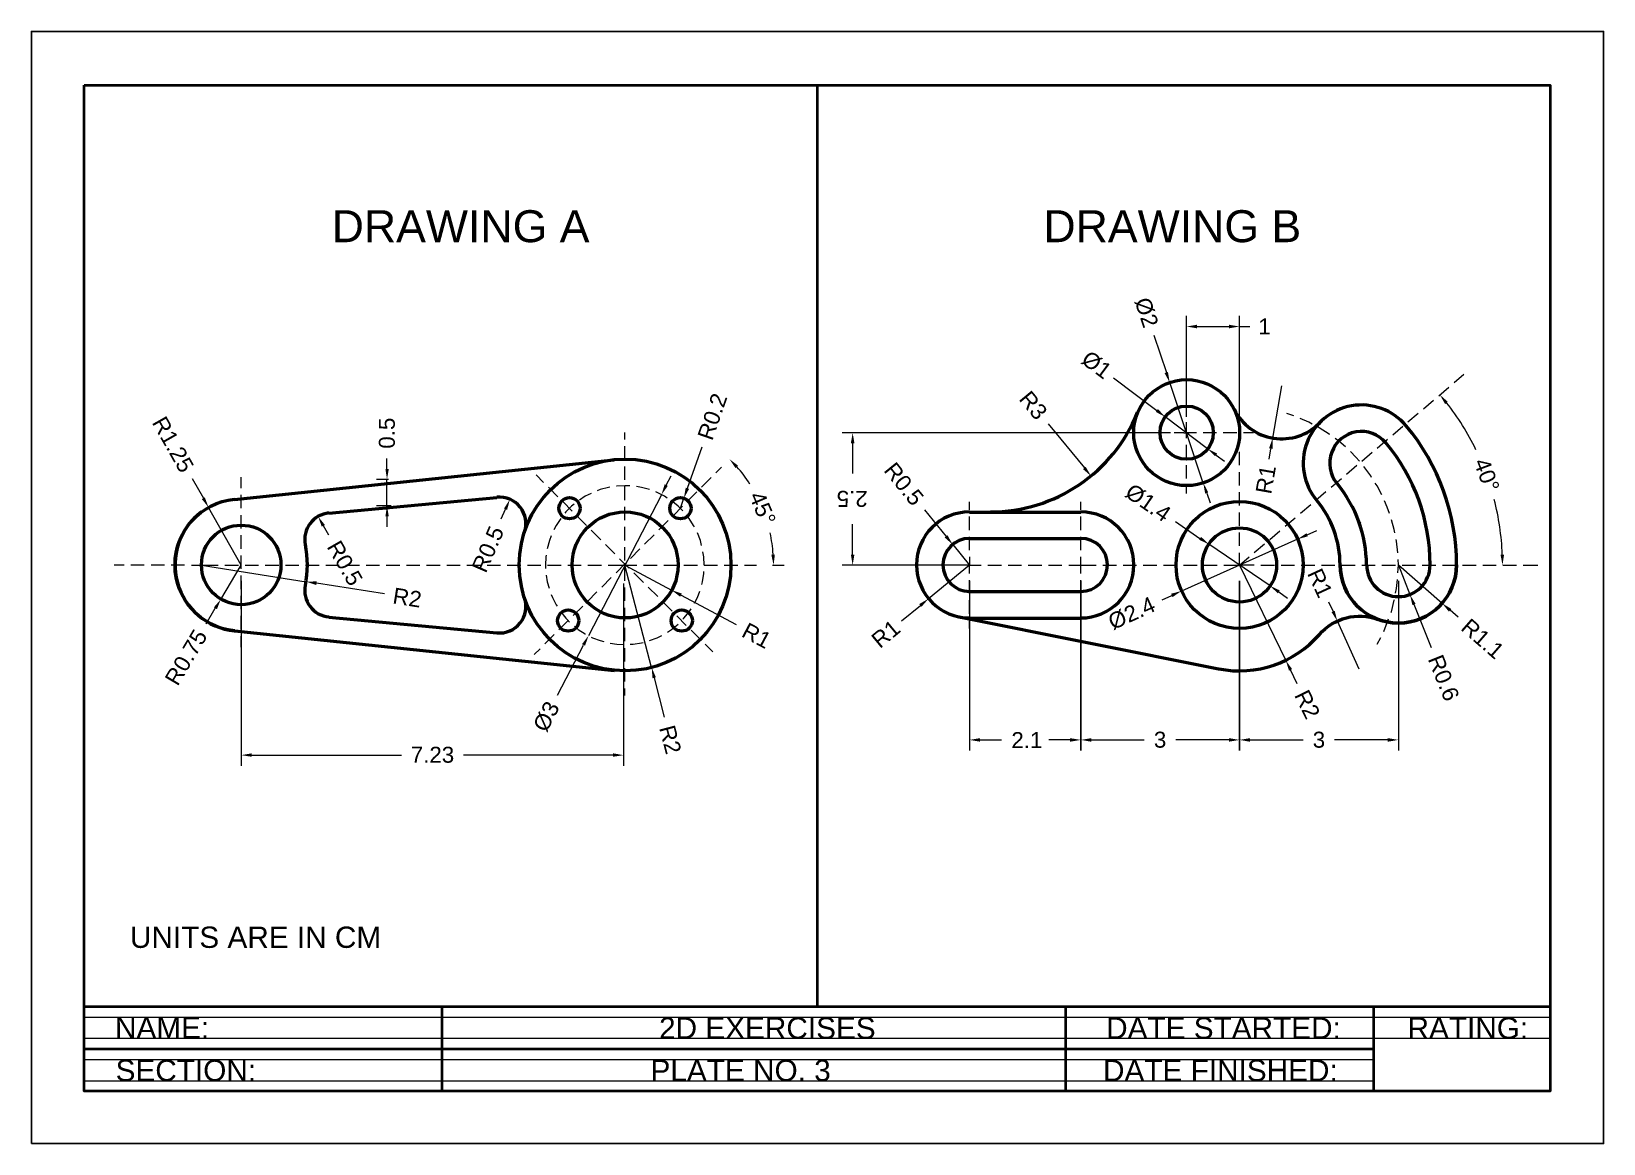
# Model space of a CAD drawing. Header units: millimetres. Extents: x 0 to 29.7, y 0 to 21.
import ezdxf

# ---------------------------------------------------------------- set-up
doc = ezdxf.new("R2010")
doc.units = ezdxf.units.MM
for name, color, linetype in [('Broken Lines', 7, 'Continuous'), ('GuideLines', 7, 'Continuous'), ('Measurement', 7, 'Continuous'), ('Object Line', 7, 'Continuous'), ('Paper', 7, 'Continuous'), ('Text', 7, 'Continuous')]:
    doc.layers.add(name, color=color, linetype=linetype)
doc.styles.add('PDF Arial-BoldMT', font='arial.ttf')
doc.styles.add('PDF ArialMT', font='arial.ttf')

msp = doc.modelspace()

# ---------------------------------------------------------------- linework, layer by layer
at = {"layer": 'Broken Lines', "lineweight": 9}
for points in [[(21.822, 14.514), (21.822, 14.67)], [(21.822, 14.133), (21.822, 14.387)], [(26.585, 14.12), (26.779, 14.285)], [(26.877, 14.37), (27.059, 14.526)], [(21.822, 13.752), (21.822, 14.006)], [(26.297, 13.874), (26.487, 14.039)], [(23.85, 13.739), (23.714, 13.785)], [(24.197, 13.587), (24.129, 13.62), (23.968, 13.692)], [(26.005, 13.629), (26.199, 13.794)], [(11.213, 13.294), (11.213, 13.43)], [(20.696, 13.421), (20.505, 13.421)], [(21.077, 13.421), (20.823, 13.421)], [(21.458, 13.421), (21.204, 13.421)], [(21.771, 13.421), (21.585, 13.421)], [(21.822, 13.32), (21.822, 13.472), (21.822, 13.625)], [(22.008, 13.421), (21.822, 13.421)], [(22.389, 13.421), (22.135, 13.421)], [(22.77, 13.421), (22.516, 13.421)], [(22.821, 13.189), (22.821, 13.421)], [(23.088, 13.421), (22.897, 13.421)], [(24.527, 13.392), (24.519, 13.396), (24.328, 13.515), (24.311, 13.527)], [(25.717, 13.383), (25.907, 13.544)], [(11.213, 12.913), (11.213, 13.167)], [(21.822, 12.939), (21.822, 13.193)], [(24.823, 13.155), (24.696, 13.265), (24.629, 13.316)], [(25.425, 13.134), (25.619, 13.299)], [(11.213, 12.532), (11.213, 12.786)], [(12.927, 12.664), (13.038, 12.774)], [(21.822, 12.558), (21.822, 12.812)], [(22.821, 12.808), (22.821, 13.062)], [(24.845, 12.642), (25.039, 12.808)], [(25.09, 12.884), (25.022, 12.96), (24.917, 13.066)], [(25.132, 12.888), (25.327, 13.053)], [(25.319, 12.579), (25.302, 12.609), (25.171, 12.786)], [(3.961, 12.376), (3.961, 12.583)], [(9.676, 12.482), (9.532, 12.626)], [(12.661, 12.397), (12.839, 12.575)], [(22.821, 12.427), (22.821, 12.681)], [(24.552, 12.393), (24.747, 12.558)], [(3.961, 11.995), (3.961, 12.249)], [(9.947, 12.211), (9.765, 12.393)], [(10.574, 12.278), (10.459, 12.223), (10.354, 12.151)], [(10.929, 12.393), (10.9, 12.388), (10.747, 12.35), (10.688, 12.325)], [(11.306, 12.418), (11.213, 12.422), (11.056, 12.414), (11.052, 12.414)], [(11.213, 12.151), (11.213, 12.405)], [(11.674, 12.35), (11.522, 12.388), (11.429, 12.405)], [(12.013, 12.189), (11.962, 12.223), (11.823, 12.291), (11.793, 12.304)], [(12.39, 12.126), (12.572, 12.304)], [(21.822, 12.274), (21.822, 12.431)], [(22.821, 12.046), (22.821, 12.3)], [(24.265, 12.147), (24.455, 12.312)], [(25.509, 12.249), (25.42, 12.422), (25.386, 12.473)], [(10.214, 11.944), (10.036, 12.122)], [(10.256, 12.075), (10.205, 12.037), (10.095, 11.927), (10.074, 11.902)], [(11.213, 11.77), (11.213, 12.024)], [(12.305, 11.948), (12.216, 12.037), (12.115, 12.118)], [(12.123, 11.855), (12.301, 12.037)], [(17.72, 11.965), (17.72, 12.118)], [(19.824, 11.965), (19.824, 12.118)], [(22.821, 11.665), (22.821, 11.919)], [(23.973, 11.902), (24.167, 12.067)], [(25.657, 11.897), (25.615, 12.016), (25.564, 12.134)], [(3.961, 11.614), (3.961, 11.868)], [(9.998, 11.804), (9.913, 11.673), (9.867, 11.588)], [(10.485, 11.673), (10.303, 11.851)], [(10.756, 11.402), (10.574, 11.584)], [(11.213, 11.389), (11.213, 11.643)], [(11.852, 11.588), (12.03, 11.766)], [(12.525, 11.643), (12.508, 11.673), (12.424, 11.804), (12.386, 11.855)], [(17.72, 11.584), (17.72, 11.838)], [(19.824, 11.584), (19.824, 11.838)], [(23.685, 11.656), (23.875, 11.817)], [(25.759, 11.533), (25.746, 11.593), (25.696, 11.779)], [(3.961, 11.233), (3.961, 11.487)], [(9.816, 11.474), (9.786, 11.385), (9.744, 11.233)], [(11.022, 11.135), (10.845, 11.313)], [(11.581, 11.317), (11.763, 11.495)], [(12.661, 11.296), (12.64, 11.385), (12.58, 11.533)], [(17.72, 11.203), (17.72, 11.457)], [(19.824, 11.203), (19.824, 11.457)], [(22.821, 11.284), (22.821, 11.538)], [(23.1, 11.161), (23.295, 11.326)], [(23.393, 11.406), (23.587, 11.571)], [(25.814, 11.157), (25.789, 11.372), (25.78, 11.406)], [(3.961, 10.852), (3.961, 11.106)], [(9.723, 11.11), (9.719, 11.08), (9.71, 10.924), (9.714, 10.856)], [(11.293, 10.864), (11.111, 11.042)], [(11.213, 11.008), (11.213, 11.262)], [(11.315, 11.046), (11.492, 11.229)], [(12.712, 10.924), (12.703, 11.08), (12.686, 11.173)], [(17.72, 11.076), (17.72, 10.924), (17.944, 10.924)], [(19.824, 10.767), (19.824, 10.924), (19.824, 11.076)], [(22.529, 10.924), (22.821, 10.924), (22.821, 11.157)], [(23.1, 10.924), (22.821, 10.924), (23.007, 11.08)], [(25.814, 10.776), (25.823, 10.928), (25.818, 11.03)], [(1.751, 10.924), (1.561, 10.924)], [(2.132, 10.924), (1.878, 10.924)], [(2.513, 10.924), (2.259, 10.924)], [(2.894, 10.924), (2.64, 10.924)], [(3.021, 10.924), (3.212, 10.924), (3.529, 10.924)], [(3.656, 10.924), (3.91, 10.924)], [(3.961, 10.471), (3.961, 10.725)], [(4.037, 10.924), (4.291, 10.924)], [(4.418, 10.924), (4.672, 10.924)], [(4.799, 10.924), (5.053, 10.924)], [(5.18, 10.924), (5.434, 10.924)], [(5.561, 10.924), (5.815, 10.924)], [(5.942, 10.924), (6.196, 10.924)], [(6.323, 10.924), (6.577, 10.924)], [(6.704, 10.924), (6.958, 10.924)], [(7.085, 10.924), (7.339, 10.924)], [(7.466, 10.924), (7.72, 10.924)], [(7.847, 10.924), (8.101, 10.924)], [(8.228, 10.924), (8.482, 10.924)], [(8.609, 10.924), (8.863, 10.924)], [(8.99, 10.924), (9.244, 10.924)], [(9.371, 10.924), (9.625, 10.924)], [(9.723, 10.733), (9.744, 10.61), (9.778, 10.488)], [(9.752, 10.924), (10.006, 10.924)], [(10.133, 10.924), (10.387, 10.924)], [(10.514, 10.924), (10.768, 10.924)], [(10.895, 10.924), (11.213, 10.924), (11.437, 10.924)], [(11.044, 10.78), (11.221, 10.958)], [(11.213, 10.627), (11.213, 10.881)], [(11.56, 10.593), (11.382, 10.776)], [(11.564, 10.924), (11.818, 10.924)], [(11.945, 10.924), (12.199, 10.924)], [(12.326, 10.924), (12.58, 10.924)], [(12.665, 10.555), (12.678, 10.61), (12.703, 10.767), (12.703, 10.801)], [(12.707, 10.924), (12.961, 10.924)], [(13.088, 10.924), (13.342, 10.924)], [(13.469, 10.924), (13.698, 10.924)], [(17.72, 10.767), (17.72, 10.924)], [(18.071, 10.924), (18.325, 10.924)], [(18.452, 10.924), (18.706, 10.924)], [(18.833, 10.924), (19.087, 10.924)], [(19.214, 10.924), (19.468, 10.924)], [(19.595, 10.924), (19.824, 10.924), (20.116, 10.924)], [(20.243, 10.924), (20.497, 10.924)], [(20.624, 10.924), (20.878, 10.924)], [(21.005, 10.924), (21.259, 10.924)], [(21.386, 10.924), (21.64, 10.924)], [(21.767, 10.924), (22.021, 10.924)], [(22.148, 10.924), (22.402, 10.924)], [(23.227, 10.924), (23.481, 10.924)], [(23.608, 10.924), (23.862, 10.924)], [(23.989, 10.924), (24.243, 10.924)], [(24.37, 10.924), (24.624, 10.924)], [(24.751, 10.924), (25.005, 10.924)], [(25.132, 10.924), (25.386, 10.924)], [(25.513, 10.924), (25.767, 10.924)], [(25.894, 10.924), (26.148, 10.924)], [(26.275, 10.924), (26.53, 10.924)], [(26.657, 10.924), (26.911, 10.924)], [(27.038, 10.924), (27.292, 10.924)], [(27.419, 10.924), (27.673, 10.924)], [(27.8, 10.924), (28.054, 10.924)], [(28.181, 10.924), (28.46, 10.924)], [(10.506, 10.238), (10.684, 10.42)], [(10.773, 10.509), (10.955, 10.691)], [(11.213, 10.246), (11.213, 10.5)], [(11.831, 10.327), (11.653, 10.505)], [(12.525, 10.204), (12.58, 10.314), (12.627, 10.433)], [(17.72, 10.386), (17.72, 10.64)], [(19.824, 10.386), (19.824, 10.64)], [(25.772, 10.395), (25.789, 10.479), (25.806, 10.649)], [(3.961, 10.09), (3.961, 10.344)], [(9.82, 10.369), (9.841, 10.314), (9.913, 10.174), (9.93, 10.145)], [(10.235, 9.971), (10.417, 10.149)], [(11.213, 9.865), (11.213, 10.119)], [(12.102, 10.056), (11.92, 10.238)], [(12.305, 9.899), (12.326, 9.92), (12.424, 10.039), (12.462, 10.098)], [(17.72, 10.005), (17.72, 10.259)], [(19.824, 10.005), (19.824, 10.259)], [(25.683, 10.026), (25.691, 10.043), (25.746, 10.259), (25.751, 10.272)], [(3.961, 9.709), (3.961, 9.963)], [(9.964, 9.7), (10.146, 9.882)], [(9.998, 10.039), (10.095, 9.92), (10.163, 9.848)], [(12.017, 9.658), (12.094, 9.709), (12.216, 9.806), (12.216, 9.81)], [(12.369, 9.785), (12.191, 9.967)], [(17.72, 9.726), (17.72, 9.878)], [(19.824, 9.726), (19.824, 9.878)], [(25.547, 9.671), (25.615, 9.836), (25.64, 9.908)], [(3.961, 9.374), (3.961, 9.582)], [(9.697, 9.434), (9.875, 9.611)], [(10.26, 9.768), (10.328, 9.709), (10.459, 9.624), (10.464, 9.624)], [(10.574, 9.565), (10.599, 9.552), (10.747, 9.497), (10.811, 9.48)], [(11.213, 9.484), (11.213, 9.738)], [(11.679, 9.497), (11.823, 9.552), (11.907, 9.594)], [(12.64, 9.518), (12.462, 9.696)], [(25.425, 9.429), (25.492, 9.556)], [(9.498, 9.235), (9.608, 9.34)], [(10.934, 9.45), (11.056, 9.429), (11.183, 9.425)], [(11.213, 9.103), (11.213, 9.357)], [(11.31, 9.429), (11.37, 9.429), (11.522, 9.455), (11.556, 9.463)], [(12.872, 9.285), (12.729, 9.429)], [(11.213, 8.722), (11.213, 8.976)], [(11.213, 8.46), (11.213, 8.595)]]:
    msp.add_lwpolyline(points, dxfattribs=at)
at = {"layer": 'Broken Lines', "lineweight": 5}
for points in [[(21.771, 13.421), (21.873, 13.421)], [(21.822, 13.371), (21.822, 13.472)], [(13.999, 10.924), (14.219, 10.924)]]:
    msp.add_lwpolyline(points, dxfattribs=at)
at = {"layer": 'GuideLines', "lineweight": 5}
for points in [[(0.993, 2.385), (28.689, 2.385)], [(0.993, 1.987), (28.689, 1.987)], [(0.993, 1.585), (25.353, 1.585)], [(0.993, 1.187), (25.353, 1.187)]]:
    msp.add_lwpolyline(points, dxfattribs=at)
at = {"layer": 'Measurement', "lineweight": 5}
for points in [[(21.822, 13.722), (21.822, 15.631)], [(22.821, 13.722), (22.821, 15.631)], [(21.204, 15.263), (21.441, 14.56)], [(22.021, 15.428), (22.622, 15.428)], [(22.821, 15.428), (23.02, 15.428)], [(20.442, 14.459), (21.263, 13.845)], [(22.139, 12.473), (21.504, 14.37)], [(23.617, 14.306), (23.448, 13.32)], [(22.22, 13.121), (21.42, 13.722)], [(21.521, 13.421), (15.315, 13.421)], [(19.206, 13.591), (19.891, 12.757)], [(12.665, 13.15), (12.39, 12.372)], [(15.514, 13.222), (15.514, 12.651)], [(23.38, 12.926), (23.414, 13.121)], [(6.717, 12.74), (6.717, 12.939)], [(22.381, 13.002), (22.542, 12.884)], [(3.038, 12.558), (3.25, 12.185)], [(6.747, 12.541), (6.518, 12.541)], [(6.717, 12.041), (6.717, 12.541)], [(11.992, 12.431), (12.085, 12.609)], [(11.903, 12.253), (10.523, 9.59)], [(12.259, 11.995), (12.326, 12.185)], [(22.203, 12.283), (22.266, 12.096)], [(3.576, 10.276), (3.961, 10.924), (3.347, 12.012)], [(6.793, 12.041), (6.518, 12.041)], [(8.876, 11.796), (8.957, 11.978)], [(16.873, 11.969), (17.279, 11.466)], [(5.616, 11.491), (5.515, 11.665)], [(6.717, 11.842), (6.717, 11.643)], [(15.514, 11.123), (15.514, 11.694)], [(21.614, 11.745), (22.076, 11.427)], [(17.406, 11.309), (17.72, 10.924), (15.637, 10.924)], [(23.917, 11.411), (21.725, 10.433)], [(23.401, 10.53), (22.241, 11.317)], [(24.1, 11.495), (24.282, 11.576)], [(3.212, 10.924), (5.189, 10.61)], [(11.717, 8.989), (11.213, 10.924), (12.094, 10.45)], [(17.423, 10.924), (15.315, 10.924)], [(17.72, 10.924), (16.949, 10.289)], [(22.821, 10.924), (23.697, 9.124)], [(26.652, 10.2), (25.823, 10.924), (26.043, 10.365)], [(3.961, 10.623), (3.961, 7.135)], [(6.67, 10.382), (5.384, 10.581)], [(11.188, 10.577), (11.188, 7.135)], [(17.72, 10.623), (17.72, 7.423)], [(23.566, 10.416), (23.731, 10.301)], [(25.823, 10.623), (25.823, 7.423)], [(3.301, 9.815), (3.474, 10.107)], [(13.317, 9.798), (12.271, 10.356)], [(16.437, 9.87), (16.793, 10.162)], [(21.36, 10.268), (21.543, 10.352)], [(24.506, 10.229), (24.591, 10.047)], [(26.449, 9.362), (26.119, 10.179)], [(25.086, 8.955), (24.671, 9.865)], [(26.953, 9.937), (26.805, 10.069)], [(9.939, 8.468), (10.43, 9.412)], [(23.913, 8.684), (23.786, 8.947)], [(11.962, 8.049), (11.768, 8.794)], [(17.923, 7.622), (18.325, 7.622)], [(19.621, 7.622), (19.218, 7.622)], [(20.023, 7.622), (21.022, 7.622)], [(22.622, 7.622), (21.619, 7.622)], [(23.02, 7.622), (24.023, 7.622)], [(25.624, 7.622), (24.62, 7.622)], [(4.16, 7.334), (6.988, 7.334)], [(10.989, 7.334), (8.165, 7.334)]]:
    msp.add_lwpolyline(points, dxfattribs=at)
for points in [[(19.824, 7.423), (19.824, 10.623)], [(22.821, 7.423), (22.821, 10.623)]]:
    msp.add_lwpolyline(points, close=True, dxfattribs=at)
for centre, radius, start, end in [((22.823, 10.926), 4.968, 25.9607, 38.0565), ((11.19, 10.926), 2.83, 32.6789, 40.9515), ((22.823, 10.926), 4.968, 2.3072, 14.4031), ((11.19, 10.926), 2.83, 4.0484, 12.3212)]:
    msp.add_arc(centre, radius, start, end, dxfattribs=at)
at = {"layer": 'Measurement', "transparency": 33554559}
for points in [[(22.021, 15.462), (22.021, 15.394), (21.822, 15.428)], [(22.622, 15.462), (22.622, 15.394), (22.821, 15.428)], [(21.471, 14.569), (21.407, 14.548), (21.504, 14.37)], [(26.707, 13.963), (26.758, 14.006), (26.606, 14.141)], [(21.28, 13.87), (21.242, 13.815), (21.42, 13.722)], [(15.48, 13.222), (15.548, 13.222), (15.514, 13.421)], [(22.402, 13.028), (22.36, 12.977), (22.22, 13.121)], [(23.38, 13.129), (23.448, 13.117), (23.448, 13.32)], [(13.3, 12.757), (13.351, 12.799), (13.19, 12.922)], [(19.917, 12.778), (19.866, 12.736), (20.018, 12.604)], [(6.687, 12.74), (6.751, 12.74), (6.717, 12.541)], [(3.275, 12.202), (3.22, 12.168), (3.347, 12.012)], [(11.962, 12.448), (12.022, 12.418), (11.903, 12.253)], [(12.36, 12.384), (12.424, 12.363), (12.326, 12.185)], [(22.233, 12.295), (22.173, 12.274), (22.139, 12.473)], [(6.687, 11.842), (6.751, 11.842), (6.717, 12.041)], [(8.927, 11.991), (8.986, 11.965), (9.037, 12.16)], [(5.544, 11.681), (5.485, 11.648), (5.417, 11.838)], [(17.305, 11.487), (17.254, 11.444), (17.406, 11.309)], [(22.097, 11.457), (22.059, 11.402), (22.241, 11.317)], [(24.087, 11.525), (24.112, 11.466), (23.917, 11.411)], [(14.045, 11.123), (13.977, 11.123), (14.02, 10.924)], [(15.48, 11.123), (15.548, 11.123), (15.514, 10.924)], [(27.821, 11.123), (27.753, 11.123), (27.791, 10.924)], [(5.388, 10.615), (5.379, 10.547), (5.189, 10.61)], [(12.284, 10.386), (12.254, 10.327), (12.094, 10.45)], [(21.53, 10.382), (21.555, 10.318), (21.725, 10.433)], [(23.583, 10.445), (23.545, 10.39), (23.401, 10.53)], [(3.445, 10.124), (3.504, 10.09), (3.576, 10.276)], [(16.771, 10.187), (16.814, 10.136), (16.949, 10.289)], [(26.148, 10.191), (26.089, 10.166), (26.043, 10.365)], [(26.826, 10.094), (26.779, 10.043), (26.652, 10.2)], [(24.62, 10.06), (24.561, 10.035), (24.671, 9.865)], [(10.4, 9.429), (10.459, 9.4), (10.523, 9.59)], [(11.797, 8.803), (11.734, 8.786), (11.717, 8.989)], [(23.816, 8.959), (23.757, 8.93), (23.697, 9.124)], [(17.923, 7.655), (17.923, 7.588), (17.72, 7.622)], [(19.621, 7.655), (19.621, 7.588), (19.824, 7.622)], [(20.023, 7.655), (20.023, 7.588), (19.824, 7.622)], [(22.622, 7.655), (22.622, 7.588), (22.821, 7.622)], [(23.02, 7.655), (23.02, 7.588), (22.821, 7.622)], [(25.624, 7.655), (25.624, 7.588), (25.823, 7.622)], [(4.16, 7.368), (4.16, 7.304), (3.961, 7.334)], [(10.989, 7.368), (10.989, 7.304), (11.188, 7.334)]]:
    msp.add_solid(points, dxfattribs=at)
at = {"layer": 'Object Line', "lineweight": 50}
for points in [[(21.331, 13.527), (21.331, 13.527)], [(3.834, 12.164), (11.006, 12.913)], [(5.616, 11.902), (8.791, 12.202)], [(17.72, 11.923), (19.824, 11.923)], [(17.72, 11.423), (19.824, 11.423)], [(17.72, 10.424), (19.824, 10.424)], [(5.616, 9.942), (8.791, 9.645)], [(22.427, 8.959), (17.525, 9.942)], [(17.72, 9.92), (19.824, 9.92)], [(3.834, 9.679), (11.006, 8.934)]]:
    msp.add_lwpolyline(points, dxfattribs=at)
for points in [[(26.923, 10.926, -1), (24.726, 10.926, 1), (26.923, 10.926, 0.175567), (25.972, 13.552)], [(25.226, 10.926, 1), (26.424, 10.926, 0.175566), (25.588, 13.232)], [(3.213, 11.927, 0.682101), (3.834, 9.682, -0.901383), (3.834, 12.17)], [(22.431, 8.964, 0.269525), (24.333, 9.614, -0.312978), (25.438, 9.895)]]:
    msp.add_lwpolyline(points, format="xyb", dxfattribs=at)
msp.add_lwpolyline([(25.095, 11.747, 0.003322), (25.084, 11.737, -0.003322)], format="xyb", close=True, dxfattribs=at)
for centre, radius in [((21.824, 13.424), 1.001), ((21.824, 13.424), 0.502), ((11.215, 10.926), 2), ((11.215, 10.926), 2), ((10.165, 11.997), 0.201), ((12.261, 11.997), 0.201), ((11.215, 10.926), 1.001), ((22.823, 10.926), 1.2), ((3.963, 10.926), 0.751), ((22.823, 10.926), 0.701), ((10.14, 9.876), 0.201), ((12.286, 9.876), 0.201)]:
    msp.add_circle(centre, radius, dxfattribs=at)
for centre, radius, start, end in [((18.116, 14.926), 2.999, 270, 337.9779), ((23.619, 14.308), 1.001, 206.1695, 315.9338), ((25.126, 12.848), 1.099, 39.8309, 219.831), ((25.126, 12.848), 0.599, 39.831, 219.8312), ((8.84, 11.705), 0.502, 341.8014, 95.3776), ((22.823, 10.926), 2.398, 0, 39.831), ((5.665, 11.408), 0.502, 95.3779, 191.1181), ((17.722, 10.926), 1.001, 90, 270), ((19.826, 10.926), 1.001, 270, 90), ((22.823, 10.926), 1.899, 0, 39.831), ((25.126, 12.849), 1.1, 267.4369, 268.1942), ((3.214, 10.926), 2, 348.8818, 11.1182), ((17.722, 10.926), 0.502, 90, 270), ((19.826, 10.926), 0.502, 270, 90), ((5.665, 10.443), 0.502, 168.8819, 264.6221), ((8.84, 10.143), 0.502, 264.6222, 18.1986)]:
    msp.add_arc(centre, radius, start, end, dxfattribs=at)
at = {"layer": 'Object Line', "lineweight": 5}
msp.add_arc((3.963, 10.926), 1.251, 110.3028, 126.87, dxfattribs=at)
at = {"layer": 'Paper'}
msp.add_lwpolyline([(0, 0), (29.7, 0), (29.7, 21), (0, 21)], close=True, dxfattribs=at)
at = {"layer": 'Paper', "lineweight": 40}
msp.add_lwpolyline([(0.993, 19.983), (28.689, 19.983), (28.689, 0.988), (0.993, 0.988)], close=True, dxfattribs=at)
for points in [[(14.841, 19.983), (14.841, 2.584)], [(28.689, 2.584), (0.993, 2.584)], [(7.75, 2.584), (7.75, 0.988)], [(19.536, 2.584), (19.536, 0.988)], [(25.353, 2.584), (25.353, 0.988)], [(25.353, 1.784), (0.993, 1.784)]]:
    msp.add_lwpolyline(points, dxfattribs=at)
at = {"layer": 'Paper', "lineweight": 5}
msp.add_lwpolyline([(28.689, 2.584), (0.993, 2.584)], close=True, dxfattribs=at)
msp.add_lwpolyline([(0.993, 1.784), (25.353, 1.784)], dxfattribs=at)

# ---------------------------------------------------------------- texts
at = {"layer": 'Measurement', "char_height": 0.3018, "attachment_point": 4, "style": 'PDF ArialMT'}
for s, insert, rotation in [('Ø2', (20.974, 15.959), 288.4352), ('Ø1', (19.897, 14.871), 323.3052), ('R0.2', (12.719, 13.306), 70.7847), ('R3', (18.755, 14.148), 309.512), ('R1.25', (2.398, 13.69), 299.4761), ('0.5', (6.716, 13.121), 90), ('R0.5', (16.203, 12.801), 308.9631), ('40°', (27.382, 12.923), 290.2422), ('R1', (23.271, 12.275), 79.9425), ('45°', (13.688, 12.29), 292.7965), ('2.5', (15.799, 12.176), 180), ('Ø1.4', (20.718, 12.356), 325.64), ('R0.5', (8.447, 10.814), 66.6211), ('R0.5', (5.7, 11.346), 299.8828), ('R1', (24.232, 10.83), 294.7412), ('R2', (6.834, 10.352), 350.9086), ('Ø2.4', (20.369, 9.825), 24.1809), ('R1', (13.464, 9.719), 332.0066), ('R1', (15.932, 9.452), 39.5727), ('R1.1', (27.082, 9.826), 318.867), ('R0.75', (2.634, 8.698), 59.2603), ('R0.6', (26.513, 9.206), 291.9014), ('Ø3', (9.599, 7.814), 62.463), ('R2', (23.985, 8.535), 296.1637), ('R2', (12.002, 7.889), 284.6995)]:
    msp.add_mtext(s, dxfattribs=dict(at, insert=insert, rotation=rotation))
at = {"layer": 'Measurement', "attachment_point": 4, "style": 'PDF ArialMT'}
for s, insert, char_height in [('1', (23.178, 15.43), 0.302), ('2.1', (18.512, 7.619), 0.3018), ('3', (21.205, 7.624), 0.302), ('3', (24.206, 7.624), 0.302), ('7.23', (7.166, 7.34), 0.3018)]:
    msp.add_mtext(s, dxfattribs=dict(at, insert=insert, char_height=char_height))
at = {"layer": 'Text', "attachment_point": 4}
for s, insert, char_height, style in [('DRAWING A', (5.672, 17.318), 0.6035, 'PDF Arial-BoldMT'), ('DRAWING B', (19.118, 17.318), 0.6035, 'PDF Arial-BoldMT'), ('UNITS ARE IN CM', (1.861, 3.893), 0.40234, 'PDF ArialMT'), ('NAME:', (1.578, 2.187), 0.4023, 'PDF ArialMT'), ('2D EXERCISES', (11.857, 2.178), 0.40234, 'PDF ArialMT'), ('DATE STARTED:', (20.303, 2.178), 0.40234, 'PDF ArialMT'), ('RATING:', (25.997, 2.178), 0.4023, 'PDF ArialMT'), ('SECTION:', (1.59, 1.378), 0.4023, 'PDF ArialMT'), ('PLATE NO. 3', (11.696, 1.378), 0.40234, 'PDF ArialMT'), ('DATE FINISHED:', (20.244, 1.378), 0.40234, 'PDF ArialMT')]:
    msp.add_mtext(s, dxfattribs=dict(at, insert=insert, char_height=char_height, style=style))

doc.saveas('drawing.dxf')
